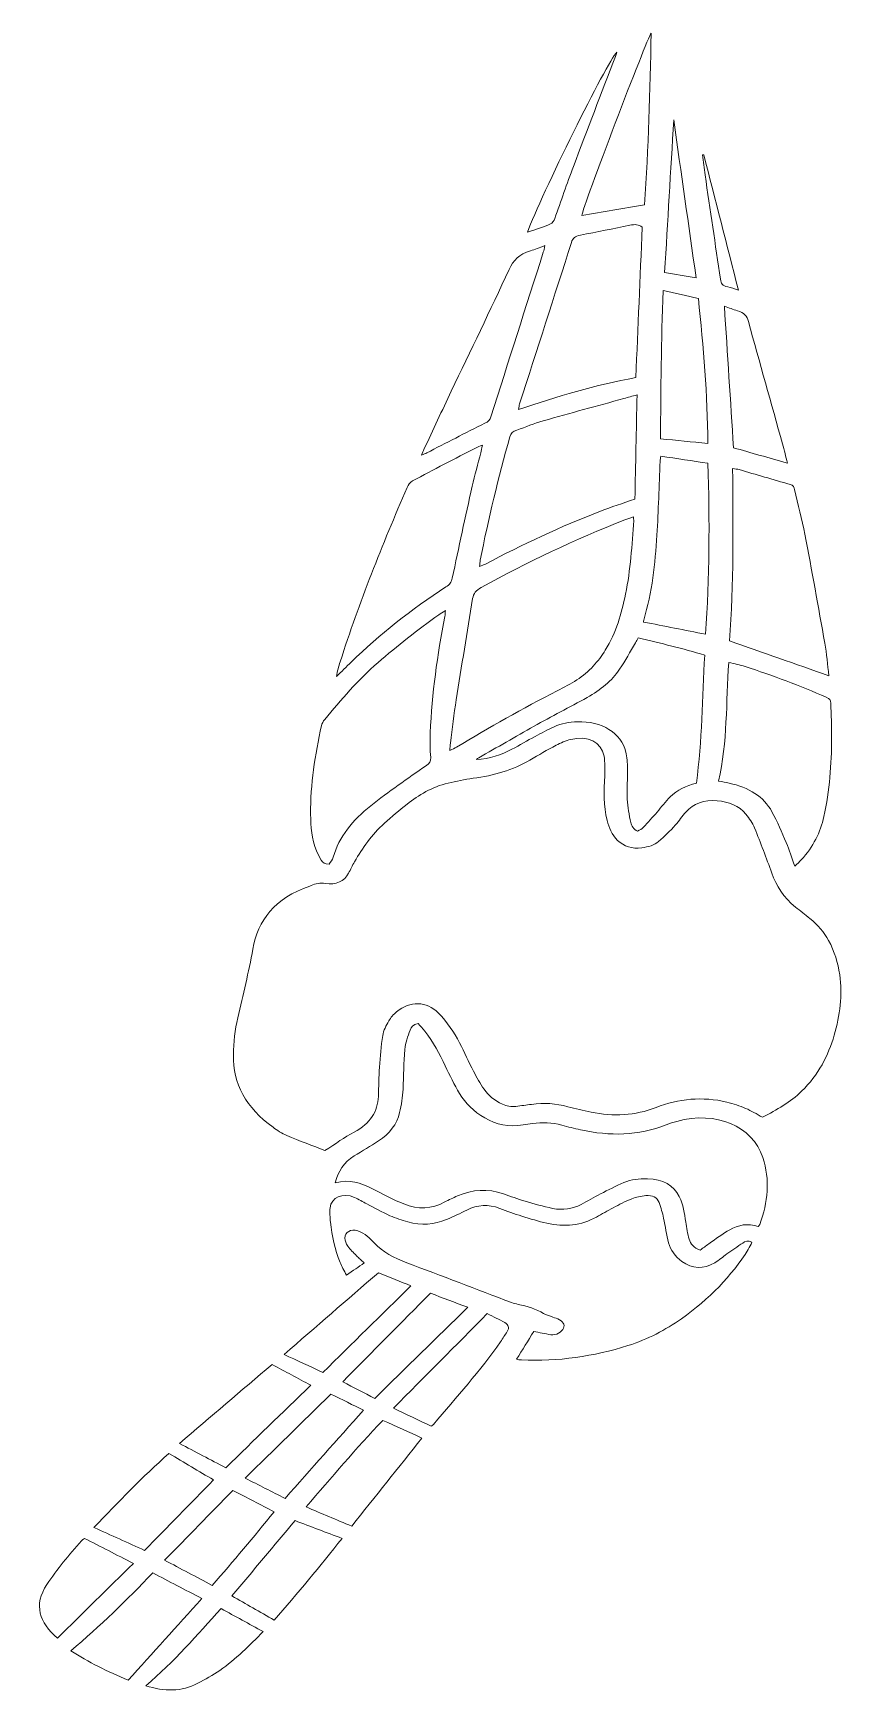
# Model space of a CAD drawing. Header units: inches. Extents: x 0.42 to 5.57, y -5.8 to -0.43.
# Drawn here: x 5.138 to 5.571, y -5.487 to -4.601 of the extents above; entities that cross this region are included whole.
import ezdxf

# ---------------------------------------------------------------- set-up
doc = ezdxf.new("R2010")
doc.units = ezdxf.units.IN
doc.header["$MEASUREMENT"] = 0
doc.layers.add('Layer 1', color=7, linetype='Continuous')

# ---------------------------------------------------------------- blocks, each defined once
blk = doc.blocks.new('block 141')
at = {"layer": 'Layer 1', "lineweight": 0}
blk.add_open_spline([(5.29967, -5.21474), (5.30747, -5.21282), (5.31354, -5.21481), (5.31933, -5.2178), (5.32319, -5.2198), (5.32702, -5.22183), (5.33093, -5.22377), (5.3327, -5.22465), (5.33461, -5.22536), (5.33648, -5.2261), (5.34399, -5.22907), (5.35124, -5.22889), (5.35825, -5.22504), (5.36043, -5.22385), (5.36277, -5.22283), (5.36508, -5.22179), (5.37302, -5.21822), (5.38121, -5.21781), (5.38962, -5.22069), (5.39347, -5.222), (5.39723, -5.22348), (5.40115, -5.22464), (5.40598, -5.22606), (5.41088, -5.22736), (5.41585, -5.22844), (5.42124, -5.22961), (5.42641, -5.2288), (5.43108, -5.22636), (5.43458, -5.22454), (5.43789, -5.22249), (5.44141, -5.22069), (5.44551, -5.2186), (5.44966, -5.21654), (5.45394, -5.21469), (5.45781, -5.21303), (5.4621, -5.2125), (5.46652, -5.21262), (5.47483, -5.21285), (5.48045, -5.21607), (5.48351, -5.22215), (5.48571, -5.22653), (5.48624, -5.23117), (5.48693, -5.23579), (5.4874, -5.23886), (5.48792, -5.24194), (5.48884, -5.24494), (5.48956, -5.24731), (5.49102, -5.24951), (5.49463, -5.25078), (5.49611, -5.24969), (5.4977, -5.24849), (5.49935, -5.24735), (5.50301, -5.2448), (5.50649, -5.24202), (5.51046, -5.23982), (5.51495, -5.23732), (5.52006, -5.2362), (5.52567, -5.23816), (5.526, -5.23771), (5.52635, -5.23737), (5.52649, -5.23699), (5.53082, -5.22519), (5.53206, -5.21331), (5.52809, -5.20126), (5.52256, -5.18446), (5.50309, -5.17624), (5.48228, -5.18199), (5.48031, -5.18253), (5.47834, -5.18314), (5.47647, -5.18387), (5.46168, -5.18968), (5.4464, -5.19), (5.43077, -5.1865), (5.42741, -5.18575), (5.42407, -5.18494), (5.42078, -5.18404), (5.41563, -5.18262), (5.41042, -5.18234), (5.40509, -5.18316), (5.40344, -5.18341), (5.40177, -5.18355), (5.40014, -5.18385), (5.39251, -5.18528), (5.38581, -5.18368), (5.37961, -5.18012), (5.3737, -5.17672), (5.3692, -5.17237), (5.36616, -5.16717), (5.36334, -5.16236), (5.36089, -5.15741), (5.35853, -5.15244), (5.35548, -5.146), (5.35225, -5.13964), (5.34763, -5.13378), (5.34653, -5.13239), (5.34526, -5.13109), (5.34406, -5.12973), (5.34138, -5.13021), (5.34028, -5.13175), (5.33975, -5.13327), (5.33855, -5.13666), (5.33724, -5.14011), (5.33693, -5.14359), (5.33629, -5.15065), (5.33643, -5.15776), (5.33596, -5.16484), (5.33568, -5.16902), (5.33512, -5.17323), (5.33417, -5.17735), (5.33277, -5.18344), (5.32889, -5.18852), (5.32282, -5.19245), (5.3186, -5.19518), (5.31425, -5.19778), (5.30994, -5.20043), (5.30425, -5.20394), (5.30143, -5.20873), (5.29967, -5.21474)], degree=3, knots=[0, 0, 0, 0, 1, 1, 1, 2, 2, 2, 3, 3, 3, 4, 4, 4, 5, 5, 5, 6, 6, 6, 7, 7, 7, 8, 8, 8, 9, 9, 9, 10, 10, 10, 11, 11, 11, 12, 12, 12, 13, 13, 13, 14, 14, 14, 15, 15, 15, 16, 16, 16, 17, 17, 17, 18, 18, 18, 19, 19, 19, 20, 20, 20, 21, 21, 21, 22, 22, 22, 23, 23, 23, 24, 24, 24, 25, 25, 25, 26, 26, 26, 27, 27, 27, 28, 28, 28, 29, 29, 29, 30, 30, 30, 31, 31, 31, 32, 32, 32, 33, 33, 33, 34, 34, 34, 35, 35, 35, 36, 36, 36, 37, 37, 37, 38, 38, 38, 39, 39, 39, 39], dxfattribs=at)
blk = doc.blocks.new('block 140')
at = {"layer": 'Layer 1'}
blk.add_blockref('block 141', (0, 0), dxfattribs=at)
blk = doc.blocks.new('block 144')
at = {"layer": 'Layer 1', "lineweight": 0}
blk.add_open_spline([(5.29427, -5.1976), (5.30005, -5.19389), (5.30467, -5.19047), (5.30985, -5.18771), (5.31852, -5.1831), (5.3225, -5.17674), (5.3228, -5.16868), (5.32299, -5.16348), (5.32302, -5.15827), (5.32337, -5.15308), (5.32376, -5.14745), (5.32419, -5.1418), (5.32512, -5.13622), (5.32557, -5.13353), (5.32697, -5.13089), (5.32838, -5.12838), (5.32938, -5.1266), (5.33088, -5.12489), (5.33257, -5.12346), (5.33961, -5.11754), (5.34853, -5.11783), (5.3549, -5.12421), (5.35969, -5.12901), (5.36323, -5.13444), (5.36618, -5.14007), (5.36881, -5.14508), (5.37101, -5.15022), (5.37359, -5.15524), (5.37528, -5.15851), (5.37716, -5.16174), (5.37926, -5.16485), (5.38154, -5.16823), (5.38491, -5.17088), (5.38909, -5.17285), (5.39132, -5.1739), (5.39368, -5.17439), (5.3963, -5.17399), (5.39905, -5.17358), (5.40184, -5.17337), (5.40457, -5.17292), (5.4112, -5.17184), (5.41761, -5.17258), (5.42397, -5.17417), (5.42809, -5.17519), (5.43221, -5.17627), (5.4364, -5.1771), (5.4483, -5.17944), (5.45987, -5.17899), (5.47108, -5.17459), (5.48319, -5.16985), (5.49587, -5.16863), (5.50893, -5.17172), (5.51238, -5.17254), (5.51575, -5.17372), (5.51893, -5.17507), (5.52199, -5.17636), (5.52475, -5.17808), (5.52797, -5.17979), (5.53545, -5.17583), (5.54295, -5.1717), (5.54883, -5.16592), (5.5578, -5.15709), (5.56312, -5.14694), (5.56622, -5.13603), (5.56924, -5.12539), (5.57085, -5.11465), (5.56916, -5.10371), (5.56818, -5.09741), (5.56643, -5.0913), (5.56326, -5.08545), (5.56085, -5.08102), (5.55756, -5.07708), (5.55325, -5.07368), (5.55068, -5.07165), (5.54813, -5.06961), (5.54555, -5.06758), (5.53911, -5.06253), (5.5354, -5.0563), (5.53291, -5.04949), (5.52996, -5.04142), (5.52697, -5.03335), (5.52371, -5.02535), (5.52265, -5.02276), (5.52091, -5.02028), (5.51907, -5.01795), (5.51555, -5.01349), (5.50994, -5.01151), (5.50365, -5.01084), (5.49664, -5.01009), (5.49108, -5.01242), (5.487, -5.01687), (5.48495, -5.0191), (5.48345, -5.02165), (5.48139, -5.02387), (5.47859, -5.02689), (5.47566, -5.02985), (5.47247, -5.03261), (5.47016, -5.03459), (5.46697, -5.03547), (5.46354, -5.03595), (5.45813, -5.03671), (5.45397, -5.03526), (5.45059, -5.03201), (5.44737, -5.02891), (5.44602, -5.0252), (5.44501, -5.02139), (5.44294, -5.0135), (5.44332, -5.00553), (5.4437, -4.99755), (5.44386, -4.99403), (5.44388, -4.99045), (5.4433, -4.98697), (5.44209, -4.97963), (5.43451, -4.97589), (5.42558, -4.97811), (5.42283, -4.9788), (5.42018, -4.97995), (5.41777, -4.98122), (5.413, -4.98372), (5.40838, -4.98642), (5.40377, -4.98912), (5.3947, -4.99444), (5.38445, -4.99738), (5.37341, -4.99888), (5.36888, -4.99949), (5.3644, -5.00039), (5.35999, -5.00142), (5.35131, -5.00344), (5.34446, -5.00784), (5.33813, -5.01273), (5.33393, -5.01597), (5.32996, -5.01939), (5.32603, -5.02284), (5.31912, -5.0289), (5.31443, -5.03609), (5.31007, -5.04341), (5.30888, -5.04541), (5.30797, -5.04751), (5.30689, -5.04955), (5.30467, -5.05372), (5.30012, -5.05595), (5.29453, -5.05505), (5.29164, -5.05459), (5.28935, -5.05507), (5.28698, -5.0561), (5.28674, -5.0562), (5.28649, -5.05632), (5.28624, -5.0564), (5.26741, -5.0627), (5.25838, -5.0749), (5.25574, -5.09008), (5.25359, -5.10238), (5.25046, -5.1145), (5.24772, -5.12669), (5.24625, -5.1332), (5.24552, -5.13988), (5.24535, -5.1465), (5.24495, -5.16186), (5.2522, -5.17478), (5.26653, -5.18514), (5.26879, -5.18677), (5.27122, -5.18837), (5.27389, -5.1895), (5.28076, -5.19242), (5.28782, -5.19506), (5.29427, -5.1976)], degree=3, knots=[0, 0, 0, 0, 1, 1, 1, 2, 2, 2, 3, 3, 3, 4, 4, 4, 5, 5, 5, 6, 6, 6, 7, 7, 7, 8, 8, 8, 9, 9, 9, 10, 10, 10, 11, 11, 11, 12, 12, 12, 13, 13, 13, 14, 14, 14, 15, 15, 15, 16, 16, 16, 17, 17, 17, 18, 18, 18, 19, 19, 19, 20, 20, 20, 21, 21, 21, 22, 22, 22, 23, 23, 23, 24, 24, 24, 25, 25, 25, 26, 26, 26, 27, 27, 27, 28, 28, 28, 29, 29, 29, 30, 30, 30, 31, 31, 31, 32, 32, 32, 33, 33, 33, 34, 34, 34, 35, 35, 35, 36, 36, 36, 37, 37, 37, 38, 38, 38, 39, 39, 39, 40, 40, 40, 41, 41, 41, 42, 42, 42, 43, 43, 43, 44, 44, 44, 45, 45, 45, 46, 46, 46, 47, 47, 47, 48, 48, 48, 49, 49, 49, 50, 50, 50, 51, 51, 51, 52, 52, 52, 53, 53, 53, 54, 54, 54, 55, 55, 55, 55], dxfattribs=at)
blk = doc.blocks.new('block 143')
at = {"layer": 'Layer 1'}
blk.add_blockref('block 144', (0, 0), dxfattribs=at)
blk = doc.blocks.new('block 146')
at = {"layer": 'Layer 1', "lineweight": 0}
blk.add_open_spline([(5.30578, -5.26408), (5.30932, -5.26165), (5.31215, -5.25971), (5.3153, -5.25754), (5.31382, -5.25621), (5.31239, -5.25503), (5.31112, -5.25375), (5.30947, -5.2521), (5.30773, -5.25048), (5.30646, -5.24866), (5.30555, -5.24735), (5.30499, -5.24575), (5.30492, -5.24426), (5.30478, -5.24121), (5.30821, -5.23929), (5.31177, -5.24044), (5.31364, -5.24105), (5.31533, -5.24216), (5.31685, -5.24326), (5.31827, -5.2443), (5.3194, -5.24561), (5.3206, -5.24683), (5.32522, -5.25159), (5.3311, -5.25494), (5.33796, -5.25749), (5.35667, -5.26445), (5.37524, -5.27162), (5.39388, -5.27869), (5.395, -5.27912), (5.39622, -5.2794), (5.39742, -5.27967), (5.4023, -5.28074), (5.40695, -5.28217), (5.41107, -5.28458), (5.41228, -5.28528), (5.41381, -5.28565), (5.41519, -5.28617), (5.41633, -5.2866), (5.41751, -5.28696), (5.4186, -5.28745), (5.42147, -5.28877), (5.42247, -5.2904), (5.42168, -5.29231), (5.42073, -5.29462), (5.41783, -5.29627), (5.41492, -5.29586), (5.41179, -5.29543), (5.40871, -5.29471), (5.40579, -5.29415), (5.40272, -5.29909), (5.39973, -5.30392), (5.39658, -5.30899), (5.39742, -5.30911), (5.39828, -5.30932), (5.39915, -5.30936), (5.41889, -5.31032), (5.43779, -5.30739), (5.45609, -5.30168), (5.46675, -5.29835), (5.47613, -5.29333), (5.48463, -5.28735), (5.49953, -5.27688), (5.51146, -5.26453), (5.5203, -5.25036), (5.52108, -5.2491), (5.52166, -5.24777), (5.52233, -5.2465), (5.52018, -5.24532), (5.51864, -5.24618), (5.51742, -5.24693), (5.51447, -5.24877), (5.51168, -5.25079), (5.50888, -5.25278), (5.5067, -5.25433), (5.50476, -5.25612), (5.50243, -5.2575), (5.49646, -5.26104), (5.49052, -5.26074), (5.48495, -5.25678), (5.48118, -5.25409), (5.47885, -5.25065), (5.4778, -5.24682), (5.47662, -5.2425), (5.47611, -5.23808), (5.47513, -5.23372), (5.4745, -5.2309), (5.47372, -5.22809), (5.47274, -5.22533), (5.47177, -5.22261), (5.46913, -5.22135), (5.46571, -5.22166), (5.46312, -5.2219), (5.46043, -5.22238), (5.45813, -5.22329), (5.45465, -5.22467), (5.45142, -5.22646), (5.44817, -5.22817), (5.44514, -5.22976), (5.44224, -5.2315), (5.43924, -5.23312), (5.4311, -5.23748), (5.42224, -5.23859), (5.41285, -5.23641), (5.40831, -5.23535), (5.40385, -5.23403), (5.39945, -5.23264), (5.39543, -5.23138), (5.39152, -5.22989), (5.38761, -5.22843), (5.38152, -5.22617), (5.37574, -5.22654), (5.37007, -5.22936), (5.36653, -5.23113), (5.36295, -5.23288), (5.35924, -5.2344), (5.35261, -5.23713), (5.34565, -5.23767), (5.33856, -5.23564), (5.33529, -5.23471), (5.33199, -5.2337), (5.32898, -5.23235), (5.32474, -5.23044), (5.32075, -5.22819), (5.31666, -5.22607), (5.31444, -5.22492), (5.31235, -5.22358), (5.31003, -5.22259), (5.3038, -5.21992), (5.29761, -5.22254), (5.297, -5.22817), (5.29673, -5.23068), (5.29699, -5.23326), (5.29723, -5.23579), (5.29791, -5.2431), (5.29969, -5.25027), (5.30234, -5.25728), (5.30317, -5.25947), (5.30448, -5.26155), (5.30578, -5.26408)], degree=3, knots=[0, 0, 0, 0, 1, 1, 1, 2, 2, 2, 3, 3, 3, 4, 4, 4, 5, 5, 5, 6, 6, 6, 7, 7, 7, 8, 8, 8, 9, 9, 9, 10, 10, 10, 11, 11, 11, 12, 12, 12, 13, 13, 13, 14, 14, 14, 15, 15, 15, 16, 16, 16, 17, 17, 17, 18, 18, 18, 19, 19, 19, 20, 20, 20, 21, 21, 21, 22, 22, 22, 23, 23, 23, 24, 24, 24, 25, 25, 25, 26, 26, 26, 27, 27, 27, 28, 28, 28, 29, 29, 29, 30, 30, 30, 31, 31, 31, 32, 32, 32, 33, 33, 33, 34, 34, 34, 35, 35, 35, 36, 36, 36, 37, 37, 37, 38, 38, 38, 39, 39, 39, 40, 40, 40, 41, 41, 41, 42, 42, 42, 43, 43, 43, 44, 44, 44, 45, 45, 45, 46, 46, 46, 46], dxfattribs=at)
blk = doc.blocks.new('block 145')
at = {"layer": 'Layer 1'}
blk.add_blockref('block 146', (0, 0), dxfattribs=at)
blk = doc.blocks.new('block 142')
at = {"layer": 'Layer 1'}
for name in ['block 143', 'block 145']:
    blk.add_blockref(name, (0, 0), dxfattribs=at)
blk = doc.blocks.new('block 139')
at = {"layer": 'Layer 1'}
for name in ['block 142', 'block 140']:
    blk.add_blockref(name, (0, 0), dxfattribs=at)
blk = doc.blocks.new('block 149')
at = {"layer": 'Layer 1', "lineweight": 0}
blk.add_open_spline([(5.22854, -5.43672), (5.21944, -5.43198), (5.21096, -5.42756), (5.20227, -5.42303), (5.18848, -5.43753), (5.1743, -5.45133), (5.15849, -5.46454), (5.16794, -5.47079), (5.17823, -5.47559), (5.18917, -5.48031), (5.2022, -5.46589), (5.21517, -5.45153), (5.22854, -5.43672)], degree=3, knots=[0, 0, 0, 0, 1, 1, 1, 2, 2, 2, 3, 3, 3, 4, 4, 4, 4], dxfattribs=at)
blk = doc.blocks.new('block 148')
at = {"layer": 'Layer 1'}
blk.add_blockref('block 149', (0, 0), dxfattribs=at)
blk = doc.blocks.new('block 151')
at = {"layer": 'Layer 1', "lineweight": 0}
blk.add_open_spline([(5.2413, -5.36686), (5.25647, -5.35213), (5.27147, -5.33758), (5.28666, -5.32284), (5.27983, -5.31917), (5.27318, -5.3156), (5.26602, -5.31176), (5.24968, -5.32568), (5.2332, -5.33973), (5.21655, -5.35392), (5.2251, -5.35839), (5.2331, -5.36257), (5.2413, -5.36686)], degree=3, knots=[0, 0, 0, 0, 1, 1, 1, 2, 2, 2, 3, 3, 3, 4, 4, 4, 4], dxfattribs=at)
blk = doc.blocks.new('block 150')
at = {"layer": 'Layer 1'}
blk.add_blockref('block 151', (0, 0), dxfattribs=at)
blk = doc.blocks.new('block 153')
at = {"layer": 'Layer 1', "lineweight": 0}
blk.add_open_spline([(5.23478, -5.37341), (5.22683, -5.36871), (5.21913, -5.36415), (5.21098, -5.35934), (5.19666, -5.37174), (5.184, -5.38526), (5.17092, -5.39878), (5.18011, -5.40293), (5.18894, -5.40692), (5.19798, -5.41101), (5.21018, -5.39854), (5.2223, -5.38615), (5.23478, -5.37341)], degree=3, knots=[0, 0, 0, 0, 1, 1, 1, 2, 2, 2, 3, 3, 3, 4, 4, 4, 4], dxfattribs=at)
blk = doc.blocks.new('block 152')
at = {"layer": 'Layer 1'}
blk.add_blockref('block 153', (0, 0), dxfattribs=at)
blk = doc.blocks.new('block 155')
at = {"layer": 'Layer 1', "lineweight": 0}
blk.add_open_spline([(5.30854, -5.39809), (5.32111, -5.38234), (5.33356, -5.36675), (5.34608, -5.35106), (5.33911, -5.3479), (5.33236, -5.34484), (5.32522, -5.34161), (5.31086, -5.35653), (5.29774, -5.37213), (5.28422, -5.38784), (5.29247, -5.39132), (5.30029, -5.39462), (5.30854, -5.39809)], degree=3, knots=[0, 0, 0, 0, 1, 1, 1, 2, 2, 2, 3, 3, 3, 4, 4, 4, 4], dxfattribs=at)
blk = doc.blocks.new('block 154')
at = {"layer": 'Layer 1'}
blk.add_blockref('block 155', (0, 0), dxfattribs=at)
blk = doc.blocks.new('block 157')
at = {"layer": 'Layer 1', "lineweight": 0}
blk.add_open_spline([(5.24461, -5.43532), (5.2521, -5.43962), (5.25943, -5.44383), (5.26708, -5.44823), (5.27973, -5.43403), (5.29161, -5.41949), (5.30339, -5.4046), (5.29489, -5.4014), (5.28674, -5.39831), (5.27829, -5.39512), (5.26705, -5.40853), (5.25589, -5.42186), (5.24461, -5.43532)], degree=3, knots=[0, 0, 0, 0, 1, 1, 1, 2, 2, 2, 3, 3, 3, 4, 4, 4, 4], dxfattribs=at)
blk = doc.blocks.new('block 156')
at = {"layer": 'Layer 1'}
blk.add_blockref('block 157', (0, 0), dxfattribs=at)
blk = doc.blocks.new('block 159')
at = {"layer": 'Layer 1', "lineweight": 0}
blk.add_open_spline([(5.24508, -5.37901), (5.23288, -5.39149), (5.22087, -5.40377), (5.20865, -5.41626), (5.21731, -5.42082), (5.22552, -5.42515), (5.2341, -5.42967), (5.24546, -5.41682), (5.2562, -5.40372), (5.26715, -5.39045), (5.25984, -5.38666), (5.25276, -5.38299), (5.24508, -5.37901)], degree=3, knots=[0, 0, 0, 0, 1, 1, 1, 2, 2, 2, 3, 3, 3, 4, 4, 4, 4], dxfattribs=at)
blk = doc.blocks.new('block 158')
at = {"layer": 'Layer 1'}
blk.add_blockref('block 159', (0, 0), dxfattribs=at)
blk = doc.blocks.new('block 161')
at = {"layer": 'Layer 1', "lineweight": 0}
blk.add_open_spline([(5.25165, -5.37245), (5.25906, -5.3762), (5.26585, -5.37964), (5.27294, -5.38324), (5.28689, -5.36757), (5.30069, -5.35209), (5.31482, -5.33622), (5.30918, -5.33342), (5.30348, -5.33058), (5.2975, -5.32761), (5.28221, -5.34256), (5.26714, -5.35731), (5.25165, -5.37245)], degree=3, knots=[0, 0, 0, 0, 1, 1, 1, 2, 2, 2, 3, 3, 3, 4, 4, 4, 4], dxfattribs=at)
blk = doc.blocks.new('block 160')
at = {"layer": 'Layer 1'}
blk.add_blockref('block 161', (0, 0), dxfattribs=at)
blk = doc.blocks.new('block 163')
at = {"layer": 'Layer 1', "lineweight": 0}
blk.add_open_spline([(5.19199, -5.41795), (5.18276, -5.41325), (5.17434, -5.40897), (5.1658, -5.40462), (5.16521, -5.40511), (5.16468, -5.40547), (5.16429, -5.4059), (5.15746, -5.41334), (5.15129, -5.42109), (5.14582, -5.42922), (5.13844, -5.4402), (5.1418, -5.44931), (5.15144, -5.45789), (5.16491, -5.44462), (5.17832, -5.43141), (5.19199, -5.41795)], degree=3, knots=[0, 0, 0, 0, 1, 1, 1, 2, 2, 2, 3, 3, 3, 4, 4, 4, 5, 5, 5, 5], dxfattribs=at)
blk = doc.blocks.new('block 162')
at = {"layer": 'Layer 1'}
blk.add_blockref('block 163', (0, 0), dxfattribs=at)
blk = doc.blocks.new('block 165')
at = {"layer": 'Layer 1', "lineweight": 0}
blk.add_open_spline([(5.38098, -5.28463), (5.36403, -5.3017), (5.34764, -5.31819), (5.33087, -5.33508), (5.3378, -5.33842), (5.3443, -5.34155), (5.35091, -5.34473), (5.35149, -5.34431), (5.35197, -5.34408), (5.35225, -5.34375), (5.36441, -5.32919), (5.37736, -5.31503), (5.38803, -5.29971), (5.38931, -5.29787), (5.39043, -5.29597), (5.39163, -5.2941), (5.39282, -5.29224), (5.39234, -5.29055), (5.39029, -5.28939), (5.38737, -5.28774), (5.38427, -5.2863), (5.38098, -5.28463)], degree=3, knots=[0, 0, 0, 0, 1, 1, 1, 2, 2, 2, 3, 3, 3, 4, 4, 4, 5, 5, 5, 6, 6, 6, 7, 7, 7, 7], dxfattribs=at)
blk = doc.blocks.new('block 164')
at = {"layer": 'Layer 1'}
blk.add_blockref('block 165', (0, 0), dxfattribs=at)
blk = doc.blocks.new('block 167')
at = {"layer": 'Layer 1', "lineweight": 0}
blk.add_open_spline([(5.37051, -5.28125), (5.36362, -5.27865), (5.35721, -5.27624), (5.35056, -5.27373), (5.33507, -5.28937), (5.3196, -5.305), (5.30376, -5.321), (5.30966, -5.32405), (5.31529, -5.32696), (5.32092, -5.32987), (5.33749, -5.31363), (5.35386, -5.29758), (5.37051, -5.28125)], degree=3, knots=[0, 0, 0, 0, 1, 1, 1, 2, 2, 2, 3, 3, 3, 4, 4, 4, 4], dxfattribs=at)
blk = doc.blocks.new('block 166')
at = {"layer": 'Layer 1'}
blk.add_blockref('block 167', (0, 0), dxfattribs=at)
blk = doc.blocks.new('block 169')
at = {"layer": 'Layer 1', "lineweight": 0}
blk.add_open_spline([(5.32281, -5.26278), (5.30611, -5.27725), (5.28945, -5.29169), (5.27245, -5.30643), (5.27936, -5.30962), (5.28614, -5.31275), (5.29317, -5.316), (5.30881, -5.30064), (5.32436, -5.28536), (5.34022, -5.26978), (5.33472, -5.26757), (5.32908, -5.26531), (5.32281, -5.26278)], degree=3, knots=[0, 0, 0, 0, 1, 1, 1, 2, 2, 2, 3, 3, 3, 4, 4, 4, 4], dxfattribs=at)
blk = doc.blocks.new('block 168')
at = {"layer": 'Layer 1'}
blk.add_blockref('block 169', (0, 0), dxfattribs=at)
blk = doc.blocks.new('block 171')
at = {"layer": 'Layer 1', "lineweight": 0}
blk.add_open_spline([(5.19857, -5.48323), (5.20854, -5.48643), (5.21767, -5.48651), (5.22631, -5.48195), (5.23037, -5.47981), (5.23442, -5.4776), (5.23806, -5.47506), (5.24677, -5.46898), (5.25393, -5.46179), (5.26128, -5.45435), (5.25371, -5.45022), (5.2464, -5.44623), (5.23877, -5.44206), (5.22596, -5.45611), (5.21387, -5.47043), (5.19857, -5.48323)], degree=3, knots=[0, 0, 0, 0, 1, 1, 1, 2, 2, 2, 3, 3, 3, 4, 4, 4, 5, 5, 5, 5], dxfattribs=at)
blk = doc.blocks.new('block 170')
at = {"layer": 'Layer 1'}
blk.add_blockref('block 171', (0, 0), dxfattribs=at)
blk = doc.blocks.new('block 147')
at = {"layer": 'Layer 1'}
for name in ['block 168', 'block 166', 'block 164', 'block 150', 'block 160', 'block 154', 'block 152', 'block 158', 'block 156', 'block 162', 'block 148', 'block 170']:
    blk.add_blockref(name, (0, 0), dxfattribs=at)
blk = doc.blocks.new('block 174')
at = {"layer": 'Layer 1', "lineweight": 0}
blk.add_open_spline([(5.45901, -4.85935), (5.45716, -4.85999), (5.45576, -4.86043), (5.45441, -4.86096), (5.42767, -4.87141), (5.4022, -4.88355), (5.37773, -4.89705), (5.37497, -4.89858), (5.37356, -4.90029), (5.37315, -4.9029), (5.37028, -4.92091), (5.36721, -4.93891), (5.36436, -4.95692), (5.36315, -4.96461), (5.36228, -4.97233), (5.36127, -4.98004), (5.36112, -4.98121), (5.36105, -4.98239), (5.36089, -4.98411), (5.36253, -4.98326), (5.36357, -4.98278), (5.36453, -4.98221), (5.38206, -4.97174), (5.39988, -4.9616), (5.41835, -4.9522), (5.42553, -4.94855), (5.43253, -4.94461), (5.43758, -4.93901), (5.44, -4.93633), (5.44219, -4.93346), (5.444, -4.9305), (5.44978, -4.92104), (5.4527, -4.91088), (5.45481, -4.90058), (5.45748, -4.88755), (5.45825, -4.87438), (5.45915, -4.86121), (5.45918, -4.86078), (5.45909, -4.86034), (5.45901, -4.85935)], degree=3, knots=[0, 0, 0, 0, 1, 1, 1, 2, 2, 2, 3, 3, 3, 4, 4, 4, 5, 5, 5, 6, 6, 6, 7, 7, 7, 8, 8, 8, 9, 9, 9, 10, 10, 10, 11, 11, 11, 12, 12, 12, 13, 13, 13, 13], dxfattribs=at)
blk = doc.blocks.new('block 173')
at = {"layer": 'Layer 1'}
blk.add_blockref('block 174', (0, 0), dxfattribs=at)
blk = doc.blocks.new('block 176')
at = {"layer": 'Layer 1', "lineweight": 0}
blk.add_open_spline([(5.35863, -4.90924), (5.35708, -4.91024), (5.35601, -4.91087), (5.35502, -4.91158), (5.34371, -4.91968), (5.33293, -4.92819), (5.32262, -4.9371), (5.3118, -4.94645), (5.30295, -4.95692), (5.29412, -4.96743), (5.2933, -4.96841), (5.29268, -4.96961), (5.29242, -4.97077), (5.289, -4.98639), (5.28644, -5.00209), (5.28662, -5.01798), (5.2867, -5.02461), (5.2871, -5.03128), (5.28979, -5.03767), (5.2905, -5.03935), (5.29136, -5.04099), (5.29232, -5.04258), (5.29305, -5.04379), (5.29409, -5.04485), (5.29659, -5.04473), (5.29726, -5.04357), (5.29829, -5.04235), (5.29867, -5.04102), (5.30179, -5.03019), (5.30904, -5.02115), (5.31876, -5.01348), (5.32824, -5.00598), (5.33844, -4.99905), (5.34843, -4.99197), (5.35014, -4.99077), (5.35093, -4.98978), (5.35074, -4.98781), (5.35032, -4.98341), (5.35034, -4.97896), (5.35053, -4.97454), (5.35141, -4.95371), (5.35426, -4.93302), (5.35832, -4.91244), (5.35849, -4.91158), (5.35849, -4.91071), (5.35863, -4.90924)], degree=3, knots=[0, 0, 0, 0, 1, 1, 1, 2, 2, 2, 3, 3, 3, 4, 4, 4, 5, 5, 5, 6, 6, 6, 7, 7, 7, 8, 8, 8, 9, 9, 9, 10, 10, 10, 11, 11, 11, 12, 12, 12, 13, 13, 13, 14, 14, 14, 15, 15, 15, 15], dxfattribs=at)
blk = doc.blocks.new('block 175')
at = {"layer": 'Layer 1'}
blk.add_blockref('block 176', (0, 0), dxfattribs=at)
blk = doc.blocks.new('block 178')
at = {"layer": 'Layer 1', "lineweight": 0}
blk.add_open_spline([(5.45981, -4.8498), (5.46018, -4.83155), (5.46055, -4.81308), (5.46094, -4.79418), (5.4583, -4.79492), (5.45613, -4.79554), (5.45396, -4.79614), (5.4396, -4.8001), (5.4252, -4.80397), (5.41089, -4.80805), (5.40605, -4.80943), (5.40147, -4.81139), (5.39672, -4.81299), (5.39462, -4.8137), (5.39348, -4.81476), (5.39298, -4.81659), (5.38701, -4.83843), (5.38149, -4.86035), (5.37721, -4.88245), (5.37702, -4.88342), (5.377, -4.88441), (5.37686, -4.88583), (5.37815, -4.88529), (5.3791, -4.88496), (5.37995, -4.88451), (5.39971, -4.87406), (5.42012, -4.86448), (5.44151, -4.85626), (5.44727, -4.85404), (5.4532, -4.85212), (5.45981, -4.8498)], degree=3, knots=[0, 0, 0, 0, 1, 1, 1, 2, 2, 2, 3, 3, 3, 4, 4, 4, 5, 5, 5, 6, 6, 6, 7, 7, 7, 8, 8, 8, 9, 9, 9, 10, 10, 10, 10], dxfattribs=at)
blk = doc.blocks.new('block 177')
at = {"layer": 'Layer 1'}
blk.add_blockref('block 178', (0, 0), dxfattribs=at)
blk = doc.blocks.new('block 180')
at = {"layer": 'Layer 1', "lineweight": 0}
blk.add_open_spline([(5.49264, -5.00144), (5.49571, -4.97861), (5.49589, -4.95602), (5.49707, -4.93318), (5.48548, -4.92951), (5.47356, -4.9269), (5.4615, -4.92387), (5.461, -4.9248), (5.46056, -4.92569), (5.46005, -4.92655), (5.45728, -4.93125), (5.45474, -4.93606), (5.45165, -4.94062), (5.44748, -4.94676), (5.44148, -4.95175), (5.43431, -4.95575), (5.42494, -4.96096), (5.4153, -4.96588), (5.40593, -4.97109), (5.39598, -4.97663), (5.38622, -4.98236), (5.37637, -4.988), (5.37592, -4.98826), (5.37539, -4.98843), (5.37516, -4.98891), (5.38219, -4.98838), (5.3884, -4.98634), (5.39412, -4.98339), (5.39833, -4.98121), (5.40232, -4.97877), (5.40648, -4.97653), (5.40982, -4.97473), (5.41321, -4.97297), (5.4167, -4.97135), (5.4205, -4.9696), (5.4247, -4.96879), (5.42911, -4.96866), (5.44202, -4.96826), (5.45253, -4.97477), (5.45491, -4.98484), (5.45557, -4.98765), (5.45582, -4.99056), (5.45585, -4.99342), (5.45592, -4.99896), (5.45544, -5.00451), (5.4557, -5.01003), (5.4559, -5.01421), (5.45679, -5.01838), (5.45761, -5.02252), (5.45796, -5.02424), (5.45888, -5.02589), (5.46124, -5.02716), (5.46232, -5.02643), (5.46354, -5.02587), (5.46433, -5.02504), (5.46685, -5.0224), (5.46923, -5.01967), (5.47162, -5.01695), (5.474, -5.01422), (5.47608, -5.01131), (5.47871, -5.00875), (5.48231, -5.00525), (5.48709, -5.00293), (5.49264, -5.00144)], degree=3, knots=[0, 0, 0, 0, 1, 1, 1, 2, 2, 2, 3, 3, 3, 4, 4, 4, 5, 5, 5, 6, 6, 6, 7, 7, 7, 8, 8, 8, 9, 9, 9, 10, 10, 10, 11, 11, 11, 12, 12, 12, 13, 13, 13, 14, 14, 14, 15, 15, 15, 16, 16, 16, 17, 17, 17, 18, 18, 18, 19, 19, 19, 20, 20, 20, 21, 21, 21, 21], dxfattribs=at)
blk = doc.blocks.new('block 179')
at = {"layer": 'Layer 1'}
blk.add_blockref('block 180', (0, 0), dxfattribs=at)
blk = doc.blocks.new('block 182')
at = {"layer": 'Layer 1', "lineweight": 0}
blk.add_open_spline([(5.50994, -4.93701), (5.50842, -4.95832), (5.50929, -4.97946), (5.50449, -5.00036), (5.5066, -5.00077), (5.50835, -5.00109), (5.51008, -5.00146), (5.5207, -5.00372), (5.52859, -5.00872), (5.533, -5.0167), (5.53595, -5.02206), (5.53827, -5.02764), (5.54062, -5.03319), (5.54228, -5.03713), (5.54352, -5.04119), (5.54515, -5.04578), (5.5466, -5.04438), (5.5477, -5.04343), (5.54866, -5.04239), (5.55503, -5.03547), (5.55887, -5.02774), (5.56071, -5.0193), (5.56374, -5.00541), (5.56481, -4.9914), (5.56488, -4.97733), (5.56491, -4.97113), (5.56455, -4.96494), (5.56444, -4.95874), (5.56441, -4.95725), (5.56371, -4.95634), (5.56203, -4.95561), (5.54793, -4.9495), (5.53348, -4.944), (5.51861, -4.93919), (5.51595, -4.93833), (5.51311, -4.9378), (5.50994, -4.93701)], degree=3, knots=[0, 0, 0, 0, 1, 1, 1, 2, 2, 2, 3, 3, 3, 4, 4, 4, 5, 5, 5, 6, 6, 6, 7, 7, 7, 8, 8, 8, 9, 9, 9, 10, 10, 10, 11, 11, 11, 12, 12, 12, 12], dxfattribs=at)
blk = doc.blocks.new('block 181')
at = {"layer": 'Layer 1'}
blk.add_blockref('block 182', (0, 0), dxfattribs=at)
blk = doc.blocks.new('block 184')
at = {"layer": 'Layer 1', "lineweight": 0}
blk.add_open_spline([(5.46371, -4.70472), (5.46192, -4.70322), (5.45973, -4.70306), (5.45704, -4.70363), (5.44829, -4.7055), (5.4395, -4.70724), (5.43068, -4.70891), (5.4279, -4.70943), (5.42662, -4.71059), (5.42591, -4.71281), (5.41676, -4.74155), (5.40748, -4.77026), (5.39825, -4.79898), (5.39799, -4.79981), (5.39789, -4.80068), (5.39761, -4.80207), (5.41829, -4.79495), (5.43886, -4.78892), (5.4603, -4.78499), (5.46143, -4.75832), (5.46256, -4.7317), (5.46371, -4.70472)], degree=3, knots=[0, 0, 0, 0, 1, 1, 1, 2, 2, 2, 3, 3, 3, 4, 4, 4, 5, 5, 5, 6, 6, 6, 7, 7, 7, 7], dxfattribs=at)
blk = doc.blocks.new('block 183')
at = {"layer": 'Layer 1'}
blk.add_blockref('block 184', (0, 0), dxfattribs=at)
blk = doc.blocks.new('block 186')
at = {"layer": 'Layer 1', "lineweight": 0}
blk.add_open_spline([(5.56343, -4.94414), (5.56269, -4.93822), (5.56224, -4.93247), (5.56123, -4.92679), (5.5578, -4.90739), (5.55429, -4.88799), (5.55057, -4.86863), (5.54903, -4.86064), (5.54687, -4.85274), (5.54502, -4.84479), (5.54474, -4.84357), (5.5445, -4.84252), (5.54266, -4.842), (5.53359, -4.83943), (5.52458, -4.83673), (5.51554, -4.83411), (5.51452, -4.83382), (5.51341, -4.83372), (5.512, -4.83347), (5.51218, -4.86433), (5.51269, -4.89499), (5.5103, -4.92553), (5.52801, -4.93173), (5.54542, -4.93783), (5.56343, -4.94414)], degree=3, knots=[0, 0, 0, 0, 1, 1, 1, 2, 2, 2, 3, 3, 3, 4, 4, 4, 5, 5, 5, 6, 6, 6, 7, 7, 7, 8, 8, 8, 8], dxfattribs=at)
blk = doc.blocks.new('block 185')
at = {"layer": 'Layer 1'}
blk.add_blockref('block 186', (0, 0), dxfattribs=at)
blk = doc.blocks.new('block 188')
at = {"layer": 'Layer 1', "lineweight": 0}
blk.add_open_spline([(5.37834, -4.82112), (5.37688, -4.82167), (5.37586, -4.82194), (5.37498, -4.8224), (5.36364, -4.82827), (5.35229, -4.83412), (5.34105, -4.84012), (5.33972, -4.84084), (5.33874, -4.8423), (5.33819, -4.84358), (5.32489, -4.87426), (5.31245, -4.90514), (5.30243, -4.93662), (5.30161, -4.93917), (5.30075, -4.9417), (5.30044, -4.94445), (5.30306, -4.94191), (5.30569, -4.93939), (5.3083, -4.93684), (5.32343, -4.92209), (5.34036, -4.90876), (5.35891, -4.89674), (5.3609, -4.89545), (5.36185, -4.89408), (5.36228, -4.89208), (5.36571, -4.8757), (5.36925, -4.85934), (5.37289, -4.84299), (5.37423, -4.83699), (5.37596, -4.83106), (5.37749, -4.82509), (5.37779, -4.82392), (5.378, -4.82274), (5.37834, -4.82112)], degree=3, knots=[0, 0, 0, 0, 1, 1, 1, 2, 2, 2, 3, 3, 3, 4, 4, 4, 5, 5, 5, 6, 6, 6, 7, 7, 7, 8, 8, 8, 9, 9, 9, 10, 10, 10, 11, 11, 11, 11], dxfattribs=at)
blk = doc.blocks.new('block 187')
at = {"layer": 'Layer 1'}
blk.add_blockref('block 188', (0, 0), dxfattribs=at)
blk = doc.blocks.new('block 190')
at = {"layer": 'Layer 1', "lineweight": 0}
blk.add_open_spline([(5.46442, -4.91546), (5.47553, -4.91764), (5.48642, -4.91978), (5.49759, -4.92198), (5.49947, -4.89175), (5.49989, -4.86149), (5.49876, -4.83073), (5.49052, -4.82948), (5.48224, -4.82822), (5.47363, -4.82691), (5.47349, -4.82792), (5.47331, -4.82875), (5.47327, -4.82959), (5.47271, -4.84275), (5.47238, -4.85591), (5.47156, -4.86906), (5.47061, -4.88431), (5.46909, -4.89953), (5.46449, -4.91444), (5.46437, -4.91484), (5.46443, -4.91528), (5.46442, -4.91546)], degree=3, knots=[0, 0, 0, 0, 1, 1, 1, 2, 2, 2, 3, 3, 3, 4, 4, 4, 5, 5, 5, 6, 6, 6, 7, 7, 7, 7], dxfattribs=at)
blk = doc.blocks.new('block 189')
at = {"layer": 'Layer 1'}
blk.add_blockref('block 190', (0, 0), dxfattribs=at)
blk = doc.blocks.new('block 192')
at = {"layer": 'Layer 1', "lineweight": 0}
blk.add_open_spline([(5.41175, -4.71451), (5.40874, -4.71563), (5.40647, -4.71662), (5.40407, -4.71732), (5.39802, -4.71909), (5.39482, -4.7224), (5.39258, -4.7273), (5.38261, -4.74903), (5.37204, -4.77058), (5.36174, -4.79221), (5.35681, -4.80257), (5.35199, -4.81295), (5.34713, -4.82332), (5.34675, -4.82413), (5.34643, -4.82497), (5.34581, -4.82641), (5.34714, -4.82581), (5.3479, -4.82551), (5.34862, -4.82515), (5.35895, -4.81988), (5.36923, -4.81457), (5.37962, -4.80938), (5.38142, -4.80848), (5.38242, -4.8075), (5.38294, -4.80585), (5.39221, -4.77656), (5.40156, -4.74729), (5.41088, -4.718), (5.41117, -4.71708), (5.41135, -4.71613), (5.41175, -4.71451)], degree=3, knots=[0, 0, 0, 0, 1, 1, 1, 2, 2, 2, 3, 3, 3, 4, 4, 4, 5, 5, 5, 6, 6, 6, 7, 7, 7, 8, 8, 8, 9, 9, 9, 10, 10, 10, 10], dxfattribs=at)
blk = doc.blocks.new('block 191')
at = {"layer": 'Layer 1'}
blk.add_blockref('block 192', (0, 0), dxfattribs=at)
blk = doc.blocks.new('block 194')
at = {"layer": 'Layer 1', "lineweight": 0}
blk.add_open_spline([(5.47349, -4.81766), (5.48214, -4.81849), (5.49016, -4.81927), (5.4987, -4.82009), (5.49875, -4.79421), (5.49628, -4.76857), (5.49368, -4.74269), (5.48747, -4.74132), (5.48149, -4.74001), (5.4749, -4.73856), (5.47381, -4.76524), (5.47363, -4.79143), (5.47349, -4.81766)], degree=3, knots=[0, 0, 0, 0, 1, 1, 1, 2, 2, 2, 3, 3, 3, 4, 4, 4, 4], dxfattribs=at)
blk = doc.blocks.new('block 193')
at = {"layer": 'Layer 1'}
blk.add_blockref('block 194', (0, 0), dxfattribs=at)
blk = doc.blocks.new('block 196')
at = {"layer": 'Layer 1', "lineweight": 0}
blk.add_open_spline([(5.43141, -4.6984), (5.44264, -4.69649), (5.45353, -4.69464), (5.46491, -4.6927), (5.46713, -4.66247), (5.46785, -4.63203), (5.46847, -4.60112), (5.4662, -4.60398), (5.43209, -4.69383), (5.43141, -4.6984)], degree=3, knots=[0, 0, 0, 0, 1, 1, 1, 2, 2, 2, 3, 3, 3, 3], dxfattribs=at)
blk = doc.blocks.new('block 195')
at = {"layer": 'Layer 1'}
blk.add_blockref('block 196', (0, 0), dxfattribs=at)
blk = doc.blocks.new('block 198')
at = {"layer": 'Layer 1', "lineweight": 0}
blk.add_open_spline([(5.50761, -4.74685), (5.50925, -4.77234), (5.51086, -4.7974), (5.51247, -4.82245), (5.52177, -4.8251), (5.53129, -4.8278), (5.54128, -4.83064), (5.54037, -4.82706), (5.53959, -4.82373), (5.53867, -4.82042), (5.53258, -4.79862), (5.52641, -4.77682), (5.52043, -4.755), (5.51964, -4.75214), (5.51824, -4.75021), (5.51459, -4.7493), (5.51224, -4.74871), (5.51005, -4.74772), (5.50761, -4.74685)], degree=3, knots=[0, 0, 0, 0, 1, 1, 1, 2, 2, 2, 3, 3, 3, 4, 4, 4, 5, 5, 5, 6, 6, 6, 6], dxfattribs=at)
blk = doc.blocks.new('block 197')
at = {"layer": 'Layer 1'}
blk.add_blockref('block 198', (0, 0), dxfattribs=at)
blk = doc.blocks.new('block 200')
at = {"layer": 'Layer 1', "lineweight": 0}
blk.add_open_spline([(5.47568, -4.7289), (5.48135, -4.72986), (5.48662, -4.73075), (5.49247, -4.73174), (5.48848, -4.70355), (5.48454, -4.67571), (5.48053, -4.64739), (5.4789, -4.67478), (5.4773, -4.70169), (5.47568, -4.7289)], degree=3, knots=[0, 0, 0, 0, 1, 1, 1, 2, 2, 2, 3, 3, 3, 3], dxfattribs=at)
blk = doc.blocks.new('block 199')
at = {"layer": 'Layer 1'}
blk.add_blockref('block 200', (0, 0), dxfattribs=at)
blk = doc.blocks.new('block 202')
at = {"layer": 'Layer 1', "lineweight": 0}
blk.add_open_spline([(5.40247, -4.70735), (5.40693, -4.70579), (5.41096, -4.70455), (5.41475, -4.70296), (5.41585, -4.7025), (5.41656, -4.70111), (5.41696, -4.70003), (5.42035, -4.6908), (5.42349, -4.6815), (5.42697, -4.67228), (5.43436, -4.65268), (5.4419, -4.63312), (5.44938, -4.61353), (5.44962, -4.61292), (5.4498, -4.61229), (5.45012, -4.61135), (5.44495, -4.61631), (5.40936, -4.68814), (5.40247, -4.70735)], degree=3, knots=[0, 0, 0, 0, 1, 1, 1, 2, 2, 2, 3, 3, 3, 4, 4, 4, 5, 5, 5, 6, 6, 6, 6], dxfattribs=at)
blk = doc.blocks.new('block 201')
at = {"layer": 'Layer 1'}
blk.add_blockref('block 202', (0, 0), dxfattribs=at)
blk = doc.blocks.new('block 204')
at = {"layer": 'Layer 1', "lineweight": 0}
blk.add_open_spline([(5.49595, -4.66608), (5.49639, -4.66965), (5.49674, -4.67322), (5.49726, -4.67677), (5.49999, -4.69535), (5.5028, -4.71393), (5.50547, -4.73252), (5.50578, -4.73463), (5.50654, -4.73602), (5.50935, -4.73656), (5.51121, -4.73691), (5.51295, -4.73765), (5.51509, -4.73833), (5.50886, -4.71403), (5.5027, -4.69003), (5.49655, -4.66604), (5.49635, -4.66605), (5.49615, -4.66607), (5.49595, -4.66608)], degree=3, knots=[0, 0, 0, 0, 1, 1, 1, 2, 2, 2, 3, 3, 3, 4, 4, 4, 5, 5, 5, 6, 6, 6, 6], dxfattribs=at)
blk = doc.blocks.new('block 203')
at = {"layer": 'Layer 1'}
blk.add_blockref('block 204', (0, 0), dxfattribs=at)
blk = doc.blocks.new('block 172')
at = {"layer": 'Layer 1'}
for name in ['block 195', 'block 201', 'block 199', 'block 203', 'block 183', 'block 191', 'block 193', 'block 197', 'block 177', 'block 187', 'block 189', 'block 185', 'block 173', 'block 175', 'block 179', 'block 181']:
    blk.add_blockref(name, (0, 0), dxfattribs=at)
blk = doc.blocks.new('block 138')
at = {"layer": 'Layer 1'}
for name in ['block 172', 'block 139', 'block 147']:
    blk.add_blockref(name, (0, 0), dxfattribs=at)
blk = doc.blocks.new('block 137')
at = {"layer": 'Layer 1'}
blk.add_blockref('block 138', (0, 0), dxfattribs=at)

msp = doc.modelspace()

# ---------------------------------------------------------------- block references
at = {"layer": 'Layer 1'}
msp.add_blockref('block 137', (0, 0), dxfattribs=at)

doc.saveas('drawing.dxf')
